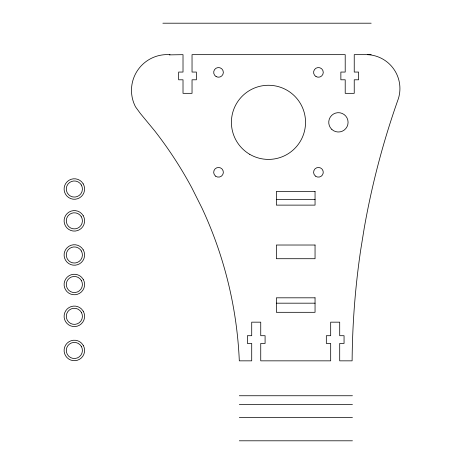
<?xml version="1.0" encoding="UTF-8"?>
<svg xmlns="http://www.w3.org/2000/svg" width="464" height="464" viewBox="0 0 464 464"><rect width="100%" height="100%" fill="white"/><g stroke="black" fill="none" stroke-linecap="round" stroke-linejoin="round"><path stroke-width="0.7" d="M169.998 54.659L169.412 54.88L183.013 54.659L183.013 72.059L178.657 72.059L178.657 79.796L183.013 79.796L183.013 93.334L192.038 93.334L192.038 79.796L196.388 79.796L196.388 72.059L192.038 72.059L192.038 54.659L345.21 54.659L345.21 72.059L340.86 72.059L340.86 79.796L345.21 79.796L345.21 93.334L354.235 93.334L354.235 79.796L358.585 79.796L358.585 72.059L354.235 72.059L354.235 54.659L371.165 54.659M162.87 23.2L371.165 23.2M276.37 199.352L315.05 199.352M276.37 303.183L315.05 303.183M239.308 395.746L352.437 395.746M239.308 404.463L352.437 404.463M239.308 417.374L352.437 417.374M239.308 440.8L352.437 440.8M169.412 54.659A35.757 35.757 0 0 0 135.529 106.865L140.354 113.471L154.756 130.923A402.097 402.097 0 0 1 191.777 187.734L201.921 207.959A402.097 402.097 0 0 1 239.308 360.841L251.714 360.841L251.714 343.435L247.364 343.435L247.364 335.704L251.714 335.704L251.714 322.167L260.739 322.167L260.739 335.704L265.089 335.704L265.089 343.435L260.739 343.435L260.739 360.841L330.681 360.841L330.681 343.435L326.325 343.435L326.325 335.704L330.681 335.704L330.681 322.167L339.706 322.167L339.706 335.704L344.056 335.704L344.056 343.435L339.706 343.435L339.706 360.841L352.112 360.841A801.328 801.328 0 0 1 360.719 249.8L364.286 227.795A801.328 801.328 0 0 1 398.396 98.617A33.924 33.924 0 0 0 367.331 54.659M315.05 191.423L276.37 191.423L276.37 205.123L315.05 205.123L315.05 191.423M315.05 245.021L276.37 245.021L276.37 258.715L315.05 258.715L315.05 245.021M315.05 297.813L276.37 297.813L276.37 312.313L315.05 312.313L315.05 297.813M83.23 183.895L81.606 181.772A10.254 10.254 0 0 0 64.722 185.513A10.254 10.254 0 0 0 75.249 199.23A10.254 10.254 0 0 0 83.23 183.895M81.333 184.991L80.052 183.321A8.056 8.056 0 0 0 66.781 186.261A8.056 8.056 0 0 0 75.058 197.049A8.056 8.056 0 0 0 81.333 184.991M83.23 215.714L81.606 213.591A10.254 10.254 0 0 0 64.722 217.332A10.254 10.254 0 0 0 75.249 231.055A10.254 10.254 0 0 0 83.23 215.714M81.333 216.81L80.052 215.145A8.056 8.056 0 0 0 66.781 218.086A8.056 8.056 0 0 0 75.058 228.868A8.056 8.056 0 0 0 81.333 216.81M83.23 249.847L81.606 247.724A10.254 10.254 0 0 0 64.722 251.471A10.254 10.254 0 0 0 75.249 265.188A10.254 10.254 0 0 0 83.23 249.847M81.333 250.943L80.052 249.278A8.056 8.056 0 0 0 66.781 252.219A8.056 8.056 0 0 0 75.058 263.001A8.056 8.056 0 0 0 81.333 250.943M83.23 279.38L81.606 277.257A10.254 10.254 0 0 0 64.722 280.998A10.254 10.254 0 0 0 75.249 294.721A10.254 10.254 0 0 0 83.23 279.38M81.333 280.476L80.052 278.812A8.056 8.056 0 0 0 66.781 281.752A8.056 8.056 0 0 0 75.058 292.535A8.056 8.056 0 0 0 81.333 280.476M83.23 311.199L81.606 309.076A10.254 10.254 0 0 0 64.722 312.823A10.254 10.254 0 0 0 75.249 326.54A10.254 10.254 0 0 0 83.23 311.199M81.333 312.301L80.052 310.631A8.056 8.056 0 0 0 66.781 313.571A8.056 8.056 0 0 0 75.058 324.353A8.056 8.056 0 0 0 81.333 312.301M83.23 345.338L81.606 343.215A10.254 10.254 0 0 0 64.722 346.956A10.254 10.254 0 0 0 75.249 360.673A10.254 10.254 0 0 0 83.23 345.338M81.333 346.434L80.052 344.764A8.056 8.056 0 0 0 66.781 347.704A8.056 8.056 0 0 0 75.058 358.486A8.056 8.056 0 0 0 81.333 346.434M331.835 129.427A9.669 9.669 0 0 0 347.838 124.491A9.669 9.669 0 0 0 335.565 113.1A9.669 9.669 0 0 0 331.835 129.427M316.013 76.572A4.837 4.837 0 0 0 323.269 72.384A4.837 4.837 0 0 0 316.013 68.196A4.837 4.837 0 0 0 316.013 76.572M215.638 176.181A4.837 4.837 0 0 0 223.323 172.846A4.837 4.837 0 0 0 216.595 167.864A4.837 4.837 0 0 0 215.638 176.181M315.439 176.094A4.837 4.837 0 0 0 323.217 172.991A4.837 4.837 0 0 0 316.639 167.806A4.837 4.837 0 0 0 315.439 176.094M216.102 76.572A4.837 4.837 0 0 0 223.352 72.384A4.837 4.837 0 0 0 216.102 68.196A4.837 4.837 0 0 0 216.102 76.572M249.742 154.321A37.062 37.062 0 0 0 305.538 122.577A37.062 37.062 0 0 0 250.148 90.126A37.062 37.062 0 0 0 249.742 154.321"/></g></svg>
